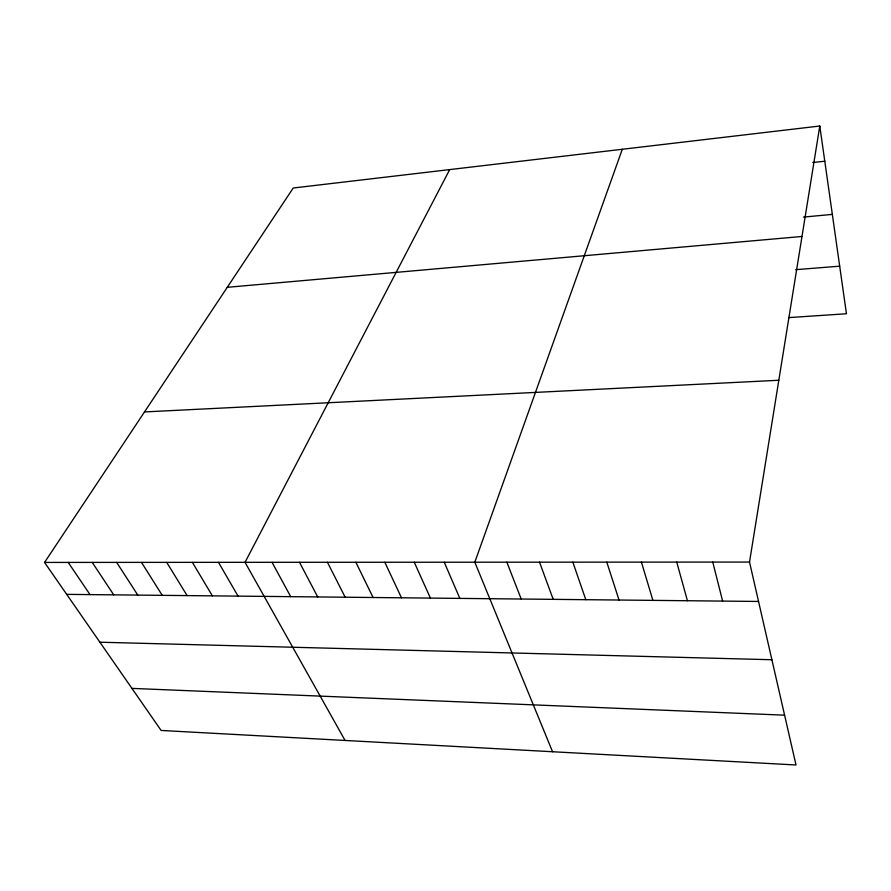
<?xml version="1.0" encoding="UTF-8"?>
<svg xmlns="http://www.w3.org/2000/svg" width="891" height="891" viewBox="0 0 891 891"><rect width="100%" height="100%" fill="white"/><g stroke="black" fill="none" stroke-linecap="round" stroke-linejoin="round"><path stroke-width="1.34" d="M749.52 562.065L819.787 126.021L293.228 188.012L44.55 562.433L161.126 730.453L796.008 764.979L749.52 562.065L44.55 562.433M622.308 149.265L474.814 562.21L552.554 751.748M449.71 169.591L245.036 562.332L345.084 740.466M812.726 162.53L824.788 161.226M803.448 217.092L832.339 214.386M227.272 287.314L801.989 236.471M795.641 269.683L839.69 266.175M788.758 317.608L846.45 313.755L819.787 126.021M144.509 411.932L778.812 380.257M66.702 594.364L758.542 601.458M99.903 642.211L771.896 659.741M131.935 688.387L784.592 715.172M68.206 562.421L90.024 594.609M92.241 562.41L113.725 594.843M116.665 562.399L137.793 595.099M141.491 562.388L162.251 595.344M166.728 562.377L187.11 595.6M192.4 562.355L212.37 595.856M218.495 562.344L238.053 596.124M272.033 562.321L290.711 596.658M299.499 562.299L317.708 596.937M327.442 562.288L345.162 597.215M355.877 562.277L373.084 597.505M384.812 562.254L401.496 597.794M414.27 562.243L430.409 598.095M444.264 562.232L459.834 598.396M506.868 562.199L521.19 599.019M539.534 562.176L553.2 599.353M572.835 562.165L585.81 599.688M606.793 562.143L619.033 600.022M641.42 562.121L652.903 600.367M676.737 562.11L687.429 600.723M712.755 562.087L722.634 601.091"/></g></svg>
